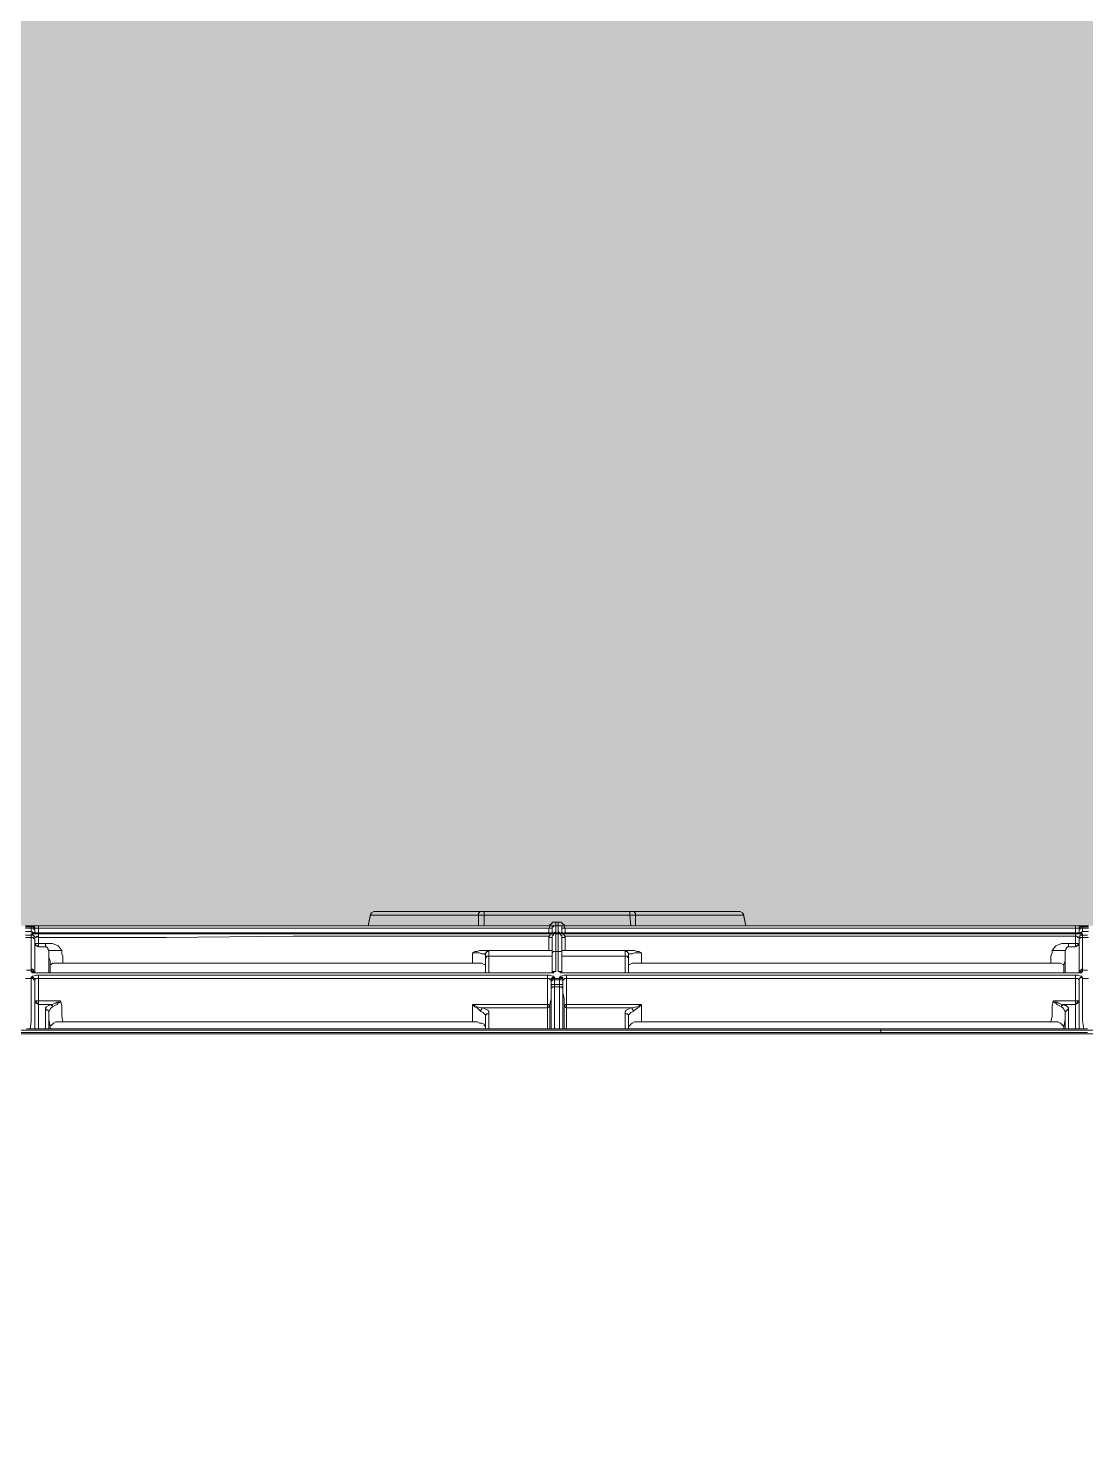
# Model space of a CAD drawing. Header units: millimetres. Extents: x -376000 to 292178, y -193032 to 188048.
# Drawn here: x -162035 to -161876.1, y -158747.8 to -158534.6 of the extents above; entities that cross this region are included whole.
import ezdxf

# ---------------------------------------------------------------- set-up
doc = ezdxf.new("R2010")
doc.units = ezdxf.units.MM
doc.layers.add('02_0.25', color=1, linetype='Continuous', lineweight=25, true_color=0xff0000)
doc.layers.add('04_0.10', color=7, linetype='Continuous', lineweight=9, true_color=0x0099ff)
doc.layers.add('_平面図（新設） (2D)', color=7, linetype='Continuous', lineweight=5)

# ---------------------------------------------------------------- blocks, each defined once
blk = doc.blocks.new('BLOCK_2')
at = {"layer": '04_0.10', "color": 251, "lineweight": 5}
for p, q in [((-76.55, -0.88), (-76.73, -1.06)), ((-76.73, -1.23), (-76.55, -0.88)), ((-76.73, -1.23), (-76.73, -1.06)), ((-76.2, -0.7), (-76.55, -0.88)), ((-76.2, -0.7), (-60.33, -0.7)), ((-60.15, -0.7), (-60.33, -0.7)), ((-60.15, -0.7), (-59.63, -0.7)), ((-59.63, -0.7), (-37.75, -0.7)), ((-37.75, -0.7), (-37.22, -0.7)), ((-37.22, -0.7), (-37.05, -0.7)), ((-37.05, -0.7), (-21.17, -0.7)), ((-21.17, -0.7), (-20.82, -0.88)), ((-20.82, -0.88), (-20.64, -1.23)), ((-20.64, -1.06), (-20.82, -0.88)), ((-20.64, -1.23), (-20.64, -1.06))]:
    blk.add_line(p, q, dxfattribs=at)
at = {"layer": '04_0.10', "color": 251, "lineweight": 5, "flags": 128}
for points in [[(-60.51, -1.23), (-64.56, -1.23), (-68.62, -1.23), (-72.68, -1.23), (-76.73, -1.23)], [(-60.51, -1.23), (-60.51, -1.06), (-60.51, -0.88), (-60.33, -0.88), (-60.33, -0.7)], [(-59.63, -1.23), (-59.98, -1.23), (-60.15, -1.23), (-60.33, -1.23), (-60.51, -1.23)], [(-59.63, -1.23), (-59.63, -1.06), (-59.63, -0.88), (-59.63, -0.7)], [(-55.92, -1.23), (-57.86, -1.23), (-59.63, -1.23)], [(-55.92, -1.23), (-52.21, -1.23), (-48.69, -1.23), (-44.98, -1.23), (-41.46, -1.23)], [(-37.75, -1.23), (-39.51, -1.23), (-41.46, -1.23)], [(-37.75, -1.23), (-37.75, -1.06), (-37.75, -0.88), (-37.75, -0.7)], [(-37.75, -1.23), (-37.4, -1.23), (-37.22, -1.23), (-37.05, -1.23), (-36.87, -1.23)], [(-37.05, -0.7), (-37.05, -0.88), (-36.87, -0.88), (-36.87, -1.06), (-36.87, -1.23)], [(-20.64, -1.23), (-24.7, -1.23), (-28.76, -1.23), (-32.81, -1.23), (-36.87, -1.23)]]:
    blk.add_lwpolyline(points, dxfattribs=at)
at = {"color": 255, "linetype": 'Continuous'}
blk.add_wipeout([(-389.83, -2.8), (387.17, -2.8), (387.17, -285.93), (-389.83, -285.93)], dxfattribs=at).dxf.layer = '02_0.25'
at = {"layer": '04_0.10', "color": 251, "lineweight": 5}
for p, q in [((-77.09, -2.82), (-76.73, -1.06)), ((-76.73, -1.23), (-77.09, -2.82)), ((-60.51, -1.23), (-60.51, -2.82)), ((-59.63, -1.23), (-59.63, -2.82)), ((-37.58, -2.82), (-37.75, -1.23)), ((-36.87, -2.82), (-36.87, -1.23)), ((-20.29, -2.82), (-20.64, -1.06)), ((-20.29, -2.82), (-20.64, -1.23)), ((-127.71, -2.82), (-128.59, -2.82)), ((-127.71, -3), (-128.59, -3)), ((-128.59, -3.18), (-127.71, -3.18)), ((-127.71, -2.82), (-127.71, -3)), ((-127.71, -3), (-127.71, -3.18)), ((-127.71, -3.7), (-127.36, -3.88)), ((-127.18, -3.88), (-127.71, -3.7)), ((-127.71, -3.7), (-127.54, -3.88)), ((-127.54, -4.06), (-127.71, -4.06)), ((-127.71, -4.23), (-127.71, -4.06)), ((-127.54, -4.23), (-127.71, -4.23)), ((-127.54, -3.88), (-127.36, -3.88)), ((-127.54, -4.06), (-127.54, -4.23)), ((-127.36, -3), (-127.36, -2.82)), ((-126.65, -2.82), (-127.36, -2.82)), ((-127.36, -3), (-127.36, -3.18)), ((-127.36, -3.18), (-127.18, -3.18)), ((-127.18, -3.88), (-127.36, -3.88)), ((-127.18, -3.18), (-127.18, -3.35)), ((-127.18, -3.53), (-127.18, -3.35)), ((-127.18, -3.88), (-127.18, -3.53)), ((-77.09, -2.82), (-126.65, -2.82)), ((-76.2, -3.18), (-126.65, -3.18)), ((-126.65, -3.88), (-126.65, -3.18)), ((-60.51, -2.82), (-77.09, -2.82)), ((-49.92, -3.18), (-76.2, -3.18)), ((-60.51, -2.82), (-59.63, -2.82)), ((-49.74, -2.82), (-59.63, -2.82)), ((-49.92, -3.18), (-49.39, -3.18)), ((-49.92, -3.18), (-49.92, -3.88)), ((-49.92, -3.88), (-49.39, -3.88)), ((-49.57, -4.06), (-49.39, -4.06)), ((-49.39, -2.82), (-49.21, -2.82)), ((-49.39, -3.88), (-49.39, -3.18)), ((-49.21, -3.88), (-49.39, -3.88)), ((-49.21, -4.06), (-49.39, -4.06)), ((-49.21, -3.88), (-48.86, -3.7)), ((-48.51, -2.29), (-48.86, -2.29)), ((-48.86, -2.82), (-48.51, -2.82)), ((-48.86, -3.88), (-48.86, -3.7)), ((-48.33, -3.88), (-48.86, -3.88)), ((-48.86, -4.06), (-48.51, -4.06)), ((-48.16, -3.88), (-48.51, -3.7)), ((-48.33, -3.88), (-48.51, -3.7)), ((-48.33, -3.88), (-48.16, -3.88)), ((-48.16, -3.88), (-47.98, -3.88)), ((-48.16, -4.06), (-47.98, -4.06)), ((-47.45, -3.18), (-47.98, -3.18)), ((-47.98, -3.18), (-47.98, -3.88)), ((-47.45, -3.88), (-47.98, -3.88)), ((-47.81, -4.06), (-47.98, -4.06)), ((-37.58, -2.82), (-47.63, -2.82)), ((-47.45, -3.18), (-28.93, -3.18)), ((-47.45, -3.88), (-47.45, -3.18)), ((-37.58, -2.82), (-36.87, -2.82)), ((-20.29, -2.82), (-36.87, -2.82)), ((-28.93, -3.18), (-27.17, -3.18)), ((-21.17, -3.18), (-27.17, -3.18)), ((29.28, -3.18), (-21.17, -3.18)), ((-20.29, -2.82), (29.28, -2.82)), ((29.28, -2.82), (29.98, -2.82)), ((29.81, -3.18), (29.28, -3.18)), ((29.28, -3.18), (29.28, -3.88)), ((29.81, -3.18), (29.98, -3.18)), ((29.81, -3.18), (29.81, -3.35)), ((29.81, -3.35), (29.81, -3.53)), ((29.81, -3.53), (29.81, -3.88)), ((30.33, -3.7), (29.81, -3.88)), ((29.98, -3.88), (29.81, -3.88)), ((29.98, -3), (29.98, -2.82)), ((29.98, -3.18), (29.98, -3)), ((30.33, -3.7), (29.98, -3.88)), ((29.98, -3.88), (30.16, -3.88)), ((30.33, -3.7), (30.16, -3.88)), ((30.16, -4.06), (30.16, -4.23)), ((30.16, -4.06), (30.33, -4.06)), ((30.33, -4.23), (30.16, -4.23)), ((30.33, -2.82), (30.33, -3)), ((30.33, -2.82), (31.22, -2.82)), ((30.33, -3), (30.33, -3.18)), ((31.22, -3), (30.33, -3)), ((31.22, -3.18), (30.33, -3.18)), ((30.33, -4.23), (30.33, -4.06)), ((-128.59, -4.59), (-127.71, -4.59)), ((-127.71, -4.59), (-127.71, -4.76)), ((-127.18, -5.11), (-127.18, -5.29)), ((-127.18, -5.29), (-127.18, -5.47)), ((-127.18, -5.47), (-127.01, -5.82)), ((-127.01, -5.47), (-127.18, -5.47)), ((-127.18, -5.64), (-127.18, -5.47)), ((-127.18, -6.53), (-127.18, -6.35)), ((-127.01, -5.47), (-127.01, -5.82)), ((-126.65, -5.99), (-127.01, -5.82)), ((-126.65, -5.82), (-127.01, -5.82)), ((-126.65, -5.47), (-125.59, -5.47)), ((-126.65, -5.82), (-126.65, -5.99)), ((-125.94, -5.99), (-126.65, -5.99)), ((-125.59, -5.99), (-125.94, -5.99)), ((-49.92, -4.41), (-49.92, -6.53)), ((-49.39, -4.59), (-49.39, -6.53)), ((-47.98, -4.59), (-47.98, -6.53)), ((-47.45, -4.41), (-47.45, -6.53)), ((29.28, -5.47), (28.22, -5.47)), ((28.22, -5.99), (29.28, -5.99)), ((29.63, -5.82), (29.28, -5.99)), ((29.28, -5.99), (29.28, -5.82)), ((29.63, -5.82), (29.28, -5.82)), ((29.63, -5.82), (29.81, -5.47)), ((29.81, -5.47), (29.63, -5.47)), ((29.63, -5.82), (29.63, -5.47)), ((29.81, -5.29), (29.81, -5.11)), ((29.81, -5.47), (29.81, -5.29)), ((29.81, -5.64), (29.81, -5.47)), ((29.81, -6.53), (29.81, -6.35)), ((30.33, -4.59), (30.33, -4.76)), ((31.22, -4.59), (30.33, -4.59)), ((-125.06, -7.41), (-125.06, -7.59)), ((-61.39, -8.47), (-122.95, -8.47)), ((-61.39, -6.88), (-61.39, -8.47)), ((-59.45, -7.23), (-59.45, -7.59)), ((-59.45, -8.64), (-59.45, -7.94)), ((-58.92, -6.7), (-59.09, -6.53)), ((-59.09, -6.53), (-49.92, -6.53)), ((-58.92, -7.41), (-49.39, -7.41)), ((-49.39, -6.88), (-49.39, -6.53)), ((-49.39, -6.88), (-49.39, -7.06)), ((-49.39, -7.41), (-49.39, -7.06)), ((-49.39, -9.88), (-49.39, -7.41)), ((-47.98, -6.7), (-47.98, -6.53)), ((-47.98, -7.41), (-47.98, -7.06)), ((-38.46, -7.41), (-47.98, -7.41)), ((-47.98, -7.41), (-47.98, -9.7)), ((-47.45, -6.53), (-38.28, -6.53)), ((-38.28, -6.53), (-38.46, -6.7)), ((-37.93, -7.06), (-37.93, -7.23)), ((-37.93, -7.59), (-37.93, -7.23)), ((-37.93, -8.64), (-37.93, -7.94)), ((-35.98, -8.47), (-35.98, -6.88)), ((25.57, -8.47), (-35.98, -8.47)), ((27.69, -8.11), (27.52, -8.64)), ((-127.71, -9), (-127.71, -8.82)), ((-127.71, -9.52), (-127.71, -9.35)), ((-127.71, -9.52), (-127.71, -9.7)), ((-127.36, -9.7), (-127.71, -9.7)), ((-127.71, -10.58), (-127.71, -10.76)), ((-127.36, -9.7), (-127.36, -9.52)), ((-127.36, -9.7), (-127.18, -9.7)), ((-127.36, -9.7), (-127.36, -9.88)), ((-127.18, -9.88), (-127.36, -9.7)), ((-127.18, -9.88), (-127.36, -9.88)), ((-127.18, -9.7), (-127.18, -9.52)), ((-127.18, -9.88), (-127.18, -9.7)), ((-125.06, -9.88), (-126.83, -9.88)), ((-124.89, -9.88), (-125.06, -9.88)), ((-59.45, -8.64), (-59.45, -9.88)), ((-58.92, -9.88), (-59.45, -9.88)), ((-58.92, -9.88), (-49.92, -9.88)), ((-49.39, -9.88), (-49.21, -9.7)), ((-49.04, -9.7), (-49.21, -9.7)), ((-49.04, -9.7), (-48.86, -9.7)), ((-49.04, -10.76), (-49.04, -10.58)), ((-48.33, -9.7), (-48.51, -9.7)), ((-48.16, -9.7), (-48.33, -9.7)), ((-48.33, -10.58), (-48.33, -10.76)), ((-48.16, -9.7), (-47.98, -9.7)), ((-47.98, -9.88), (-47.98, -9.7)), ((-47.45, -9.88), (-38.46, -9.88)), ((-38.46, -9.88), (-37.93, -9.88)), ((-37.93, -9.88), (-37.93, -8.64)), ((27.69, -9.88), (27.52, -9.88)), ((27.69, -9.88), (29.45, -9.88)), ((29.81, -9.7), (29.81, -9.52)), ((29.81, -9.7), (29.81, -9.88)), ((29.98, -9.7), (29.81, -9.7)), ((29.81, -9.88), (29.98, -9.79)), ((29.98, -9.88), (29.81, -9.88)), ((29.98, -9.7), (29.98, -9.79)), ((29.98, -9.79), (30.16, -9.7)), ((29.98, -9.88), (29.98, -9.79)), ((30.16, -9.52), (30.33, -9.52)), ((30.16, -9.7), (30.33, -9.7)), ((30.33, -9.52), (30.33, -9.35)), ((30.33, -9.52), (30.33, -9.7)), ((30.33, -10.76), (30.33, -10.58)), ((-127.71, -10.76), (-127.71, -10.93)), ((-127.18, -10.93), (-127.18, -11.11)), ((-127.18, -11.11), (-127.18, -11.29)), ((-127.18, -11.82), (-127.18, -12)), ((-119.6, -10.76), (-118.89, -10.76)), ((-54.15, -10.76), (-54.68, -10.76)), ((-49.39, -10.93), (-49.57, -10.93)), ((-49.57, -11.11), (-49.57, -10.93)), ((-49.57, -11.11), (-49.57, -11.29)), ((-49.57, -11.82), (-49.57, -12)), ((-49.57, -12.17), (-49.57, -12)), ((-49.39, -10.93), (-49.39, -10.76)), ((-49.04, -10.93), (-49.04, -10.76)), ((-49.04, -11.64), (-48.33, -11.64)), ((-49.04, -12), (-48.33, -12)), ((-48.33, -10.76), (-48.33, -10.93)), ((-47.81, -10.76), (-47.81, -10.93)), ((-47.81, -10.93), (-47.81, -11.11)), ((-47.81, -11.29), (-47.81, -11.11)), ((-47.81, -11.64), (-47.81, -11.29)), ((-47.81, -11.64), (-47.81, -11.82)), ((-47.81, -12), (-47.81, -11.82)), ((-47.81, -12.17), (-47.81, -12)), ((-47.81, -12.88), (-47.81, -12.52)), ((-43.22, -10.76), (-42.69, -10.76)), ((29.81, -10.93), (29.81, -11.11)), ((29.81, -11.11), (29.81, -11.29)), ((29.81, -11.82), (29.81, -12)), ((30.33, -10.76), (30.33, -10.93)), ((-127.18, -14.11), (-127.01, -14.46)), ((-127.01, -14.11), (-127.18, -14.11)), ((-127.01, -14.11), (-126.83, -14.46)), ((-127.01, -14.46), (-126.65, -14.64)), ((-126.83, -14.46), (-127.01, -14.46)), ((-126.83, -14.46), (-126.65, -14.46)), ((-123.3, -14.11), (-126.65, -14.11)), ((-126.65, -14.46), (-126.65, -14.64)), ((-124.89, -14.64), (-126.65, -14.64)), ((-124.89, -14.64), (-124.71, -14.64)), ((-123.3, -14.11), (-123.3, -14.29)), ((-61.39, -17.29), (-61.39, -14.64)), ((-50.1, -14.64), (-61.39, -14.64)), ((-50.1, -14.64), (-50.1, -14.99)), ((-49.74, -14.81), (-49.92, -14.99)), ((-49.74, -14.64), (-49.57, -13.76)), ((-49.74, -14.64), (-49.74, -14.81)), ((-49.74, -14.99), (-49.74, -14.81)), ((-47.54, -14.81), (-47.63, -14.64)), ((-47.63, -14.64), (-47.63, -14.81)), ((-47.54, -14.81), (-47.63, -14.81)), ((-47.45, -14.99), (-47.63, -14.81)), ((-47.45, -14.99), (-47.54, -14.81)), ((-35.98, -14.64), (-47.28, -14.64)), ((-47.28, -14.99), (-47.28, -14.64)), ((-35.98, -17.29), (-35.98, -14.64)), ((25.92, -14.11), (25.92, -14.29)), ((25.92, -14.11), (29.28, -14.11)), ((27.34, -14.64), (27.52, -14.64)), ((27.52, -14.64), (29.28, -14.64)), ((29.63, -14.46), (29.28, -14.64)), ((29.28, -14.64), (29.28, -14.46)), ((29.45, -14.46), (29.28, -14.46)), ((29.63, -14.11), (29.45, -14.46)), ((29.63, -14.46), (29.45, -14.46)), ((29.63, -14.46), (29.81, -14.11)), ((29.81, -14.11), (29.63, -14.11)), ((-125.06, -15.7), (-125.06, -15.88)), ((-125.06, -15.88), (-125.06, -16.93)), ((-124.89, -17.99), (-125.06, -16.93)), ((-125.06, -16.93), (-125.06, -18.34)), ((-59.98, -15.17), (-59.8, -15.17)), ((-59.8, -15.17), (-50.1, -15.17)), ((-59.45, -16.23), (-59.45, -16.41)), ((-59.45, -17.99), (-59.45, -16.41)), ((-58.92, -18.34), (-58.92, -16.05)), ((-50.1, -15.17), (-49.74, -14.99)), ((-49.92, -14.99), (-50.1, -14.99)), ((-50.1, -15.17), (-50.1, -14.99)), ((-50.1, -15.17), (-50.1, -18.34)), ((-49.74, -14.99), (-49.92, -14.99)), ((-47.45, -14.99), (-47.28, -15.17)), ((-47.45, -14.99), (-47.28, -14.99)), ((-47.28, -15.17), (-47.28, -14.99)), ((-47.28, -15.17), (-37.58, -15.17)), ((-37.93, -16.23), (-37.93, -16.41)), ((-37.93, -16.41), (-37.93, -17.99)), ((-37.4, -15.17), (-37.58, -15.17)), ((27.52, -17.99), (27.69, -16.93)), ((27.69, -15.7), (27.69, -15.88)), ((27.69, -16.93), (27.69, -15.88)), ((27.69, -18.34), (27.69, -16.93)), ((-354.9, -19.05), (357.37, -19.05)), ((-127.89, -18.34), (-128.42, -18.34)), ((-127.18, -18.34), (-127.89, -18.34)), ((-127.18, -18.34), (-126.65, -18.34)), ((-125.59, -18.34), (-126.65, -18.34)), ((-125.06, -18.34), (-125.59, -18.34)), ((-125.06, -18.34), (-124.89, -18.34)), ((-61.39, -17.29), (-122.95, -17.29)), ((-119.07, -18.87), (-119.42, -18.87)), ((-59.45, -17.99), (-59.45, -18.17)), ((-59.45, -18.34), (-59.45, -18.17)), ((-58.92, -18.34), (-59.45, -18.34)), ((-58.92, -18.34), (-50.1, -18.34)), ((-54.15, -18.87), (-54.68, -18.87)), ((-49.74, -18.34), (-50.1, -18.34)), ((-49.57, -18.34), (-49.74, -18.34)), ((-49.04, -18.34), (-49.57, -18.34)), ((-48.33, -18.34), (-49.04, -18.34)), ((-47.81, -18.34), (-48.33, -18.34)), ((-47.63, -18.34), (-47.81, -18.34)), ((-47.28, -18.34), (-47.63, -18.34)), ((-38.46, -18.34), (-47.28, -18.34)), ((-42.69, -18.87), (-43.22, -18.87)), ((-38.46, -18.34), (-37.93, -18.34)), ((-37.93, -17.99), (-37.93, -18.17)), ((-37.93, -18.34), (-37.93, -18.17)), ((-37.93, -18.34), (0, -18.34)), ((-35.98, -17.29), (25.57, -17.29)), ((0, -18.52), (0, -18.34)), ((0, -18.34), (27.52, -18.34)), ((27.69, -18.34), (27.52, -18.34)), ((28.22, -18.34), (27.69, -18.34)), ((29.28, -18.34), (28.22, -18.34)), ((29.81, -18.34), (29.28, -18.34)), ((30.51, -18.34), (29.81, -18.34)), ((31.04, -18.34), (30.51, -18.34))]:
    blk.add_line(p, q, dxfattribs=at)
at = {"layer": '04_0.10', "color": 251, "lineweight": 5, "flags": 128}
for points in [[(-128.59, -3.7), (-128.42, -3.7), (-128.06, -3.7), (-127.89, -3.7), (-127.71, -3.7)], [(-128.59, -4.23), (-128.24, -4.23), (-128.06, -4.23), (-127.89, -4.23), (-127.71, -4.23)], [(-127.71, -2.82), (-127.54, -2.82), (-127.36, -2.82)], [(-127.36, -3), (-127.54, -3), (-127.71, -3)], [(-127.36, -3.18), (-127.54, -3.18), (-127.71, -3.18)], [(-127.71, -3.7), (-127.71, -3.35), (-127.71, -3.18)], [(-127.71, -4.59), (-127.71, -4.41), (-127.71, -4.23)], [(-127.54, -4.06), (-127.36, -4.06), (-127.18, -4.06), (-127.01, -4.06), (-126.65, -4.06)], [(-127.18, -4.59), (-127.18, -4.41), (-127.36, -4.41), (-127.36, -4.23), (-127.54, -4.23)], [(-127.18, -3.18), (-127.18, -3), (-127.36, -3)], [(-127.36, -3.18), (-127.36, -3.35), (-127.18, -3.35)], [(-127.18, -3.18), (-127.01, -3.18), (-126.65, -3.18)], [(-127.18, -3.88), (-127.01, -3.88), (-126.65, -3.88)], [(-126.65, -2.82), (-126.65, -3), (-126.65, -3.18)], [(-49.92, -3.88), (-68.8, -3.88), (-88.02, -3.88), (-107.25, -3.88), (-126.65, -3.88)], [(-126.65, -4.59), (-126.65, -4.41), (-126.65, -4.23), (-126.65, -4.06)], [(-126.65, -4.06), (-107.42, -4.06), (-88.02, -4.06), (-68.8, -4.06), (-49.57, -4.06)], [(-49.74, -2.82), (-49.74, -3), (-49.92, -3.18)], [(-49.92, -4.41), (-49.74, -4.23), (-49.57, -4.06)], [(-49.74, -2.82), (-49.74, -2.65), (-49.57, -2.65), (-49.57, -2.47), (-49.39, -2.47), (-49.39, -2.29), (-49.21, -2.29), (-49.04, -2.29), (-48.86, -2.29)], [(-49.74, -2.82), (-49.57, -2.82), (-49.39, -2.82)], [(-49.21, -2.82), (-49.21, -3), (-49.39, -3), (-49.39, -3.18)], [(-49.39, -4.59), (-49.39, -4.41), (-49.39, -4.23), (-49.21, -4.23), (-49.21, -4.06)], [(-48.86, -2.82), (-49.04, -2.82), (-49.21, -2.82)], [(-49.21, -3.88), (-49.04, -3.88), (-48.86, -3.88)], [(-48.86, -4.06), (-49.04, -4.06), (-49.21, -4.06)], [(-48.86, -2.82), (-48.86, -2.65), (-48.86, -2.47), (-48.86, -2.29)], [(-48.86, -2.82), (-48.86, -3.18), (-48.86, -3.35), (-48.86, -3.53), (-48.86, -3.7)], [(-48.86, -6.7), (-48.86, -5.82), (-48.86, -5.11), (-48.86, -4.59), (-48.86, -4.06)], [(-48.51, -2.29), (-48.33, -2.29), (-48.16, -2.29), (-47.98, -2.29), (-47.98, -2.47), (-47.81, -2.47), (-47.81, -2.65), (-47.63, -2.65), (-47.63, -2.82)], [(-48.51, -2.29), (-48.51, -2.47), (-48.51, -2.65), (-48.51, -2.82)], [(-48.51, -2.82), (-48.51, -3), (-48.51, -3.35), (-48.51, -3.7)], [(-48.51, -2.82), (-48.33, -2.82), (-48.16, -2.82), (-47.98, -2.82)], [(-48.51, -6.7), (-48.51, -5.82), (-48.51, -5.11), (-48.51, -4.59), (-48.51, -4.06)], [(-48.16, -4.06), (-48.33, -4.06), (-48.51, -4.06)], [(-48.16, -4.06), (-48.16, -4.23), (-47.98, -4.23), (-47.98, -4.41), (-47.98, -4.59)], [(-47.98, -2.82), (-47.98, -3), (-47.98, -3.18)], [(-47.98, -2.82), (-47.81, -2.82), (-47.63, -2.82)], [(-47.81, -4.06), (-28.58, -4.06), (-9.35, -4.06), (10.05, -4.06), (29.28, -4.06)], [(-47.45, -4.41), (-47.63, -4.23), (-47.81, -4.06)], [(-47.45, -3.18), (-47.63, -3), (-47.63, -2.82)], [(29.28, -3.88), (10.05, -3.88), (-9.35, -3.88), (-28.58, -3.88), (-47.45, -3.88)], [(29.28, -3.18), (29.28, -3), (29.28, -2.82)], [(29.28, -3.88), (29.63, -3.88), (29.81, -3.88)], [(29.28, -4.41), (29.28, -4.23), (29.28, -4.06)], [(30.16, -4.06), (29.98, -4.06), (29.63, -4.06), (29.28, -4.06)], [(29.81, -3.18), (29.81, -3), (29.98, -3)], [(29.98, -3.18), (29.98, -3.35), (29.81, -3.35)], [(29.81, -4.59), (29.81, -4.41), (29.98, -4.41), (29.98, -4.23), (30.16, -4.23)], [(29.98, -2.82), (30.16, -2.82), (30.33, -2.82)], [(29.98, -3), (30.16, -3), (30.33, -3)], [(29.98, -3.18), (30.16, -3.18), (30.33, -3.18)], [(30.33, -3.7), (30.33, -3.35), (30.33, -3.18)], [(31.22, -3.7), (31.04, -3.7), (30.69, -3.7), (30.51, -3.7), (30.33, -3.7)], [(30.33, -4.23), (30.33, -4.41), (30.33, -4.59)], [(30.33, -4.23), (30.51, -4.23), (30.69, -4.23), (31.04, -4.23)], [(-127.18, -4.76), (-127.36, -4.76), (-127.36, -4.59), (-127.54, -4.59), (-127.71, -4.59)], [(-127.71, -5.11), (-127.71, -4.94), (-127.71, -4.76)], [(-127.71, -5.99), (-127.71, -5.82), (-127.71, -5.64), (-127.71, -5.29), (-127.71, -5.11)], [(-127.71, -8.82), (-127.71, -8.11), (-127.71, -7.23), (-127.71, -6.53), (-127.71, -5.99)], [(-127.18, -4.59), (-127.01, -4.59), (-126.83, -4.41), (-126.65, -4.59)], [(-127.18, -4.76), (-127.18, -4.94), (-127.18, -5.11)], [(-127.18, -6.35), (-127.18, -6.17), (-127.18, -5.99), (-127.18, -5.82), (-127.18, -5.64)], [(-126.65, -5.47), (-126.83, -5.47), (-127.01, -5.47)], [(-49.92, -4.41), (-69.15, -4.41), (-88.37, -4.41), (-107.42, -4.59), (-126.65, -4.59)], [(-126.65, -5.47), (-126.65, -5.29), (-126.65, -5.11), (-126.65, -4.76), (-126.65, -4.59)], [(-126.65, -5.47), (-126.65, -5.64), (-126.65, -5.82)], [(-125.59, -5.99), (-125.59, -5.82), (-125.59, -5.64), (-125.59, -5.47)], [(-125.59, -5.47), (-124.53, -5.47), (-123.65, -5.82), (-123.13, -6.53)], [(-125.06, -6.53), (-125.24, -6.35), (-125.24, -6.17), (-125.42, -5.99), (-125.59, -5.99)], [(-49.39, -4.59), (-49.57, -4.59), (-49.74, -4.59), (-49.92, -4.41)], [(-47.45, -4.41), (-47.63, -4.59), (-47.81, -4.59), (-47.98, -4.59)], [(-47.45, -4.41), (-28.23, -4.41), (-9, -4.41), (10.23, -4.41), (29.28, -4.41)], [(25.75, -6.53), (26.28, -5.82), (27.16, -5.47), (28.22, -5.47)], [(28.22, -5.99), (28.04, -5.99), (27.87, -6.17), (27.87, -6.35), (27.69, -6.53)], [(28.22, -5.99), (28.22, -5.82), (28.22, -5.64), (28.22, -5.47)], [(29.81, -4.59), (29.63, -4.59), (29.45, -4.41), (29.28, -4.41)], [(29.28, -5.47), (29.28, -5.29), (29.28, -4.94), (29.28, -4.76), (29.28, -4.41)], [(29.28, -5.47), (29.28, -5.64), (29.28, -5.82)], [(29.28, -5.47), (29.45, -5.47), (29.63, -5.47)], [(29.81, -4.76), (29.98, -4.76), (29.98, -4.59), (30.16, -4.59), (30.33, -4.59)], [(29.81, -5.11), (29.81, -4.94), (29.81, -4.76)], [(29.81, -6.35), (29.81, -6.17), (29.81, -5.99), (29.81, -5.82), (29.81, -5.64)], [(30.33, -5.11), (30.33, -4.94), (30.33, -4.76)], [(30.33, -5.99), (30.33, -5.82), (30.33, -5.64), (30.33, -5.29), (30.33, -5.11)], [(30.33, -8.64), (30.33, -8.11), (30.33, -7.23), (30.33, -6.7), (30.33, -5.99)], [(-127.18, -9.17), (-127.18, -8.82), (-127.18, -8.64), (-127.18, -8.29), (-127.18, -7.94), (-127.18, -7.76), (-127.18, -7.59), (-127.18, -7.41), (-127.18, -7.06), (-127.18, -6.53)], [(-125.06, -6.53), (-124.71, -6.53), (-124.01, -6.53), (-123.13, -6.53)], [(-125.06, -6.53), (-125.06, -6.7), (-125.06, -7.06)], [(-125.06, -7.06), (-125.06, -7.23), (-125.06, -7.41)], [(-125.06, -7.59), (-125.06, -8.29), (-125.06, -9.52), (-125.06, -9.7), (-125.06, -9.88)], [(-124.89, -8.64), (-124.89, -8.11), (-125.06, -7.59)], [(-124.89, -8.64), (-124.71, -8.64), (-124.53, -8.47), (-124.36, -8.47), (-124.18, -8.47), (-123.65, -8.47), (-123.3, -8.47), (-122.95, -8.47)], [(-122.95, -8.47), (-122.95, -7.94), (-122.95, -7.41), (-123.13, -7.06), (-123.13, -6.53)], [(-61.39, -6.88), (-61.03, -6.7), (-60.68, -6.7), (-60.33, -6.53), (-59.98, -6.53)], [(-59.45, -7.23), (-59.63, -7.06), (-59.8, -7.06), (-59.98, -7.06), (-60.33, -6.88), (-60.68, -6.88), (-61.03, -6.88), (-61.39, -6.88)], [(-59.45, -8.64), (-59.63, -8.64), (-59.98, -8.47), (-60.33, -8.47), (-60.68, -8.47), (-60.86, -8.47), (-61.03, -8.47), (-61.39, -8.47)], [(-59.98, -6.53), (-59.8, -6.53), (-59.45, -6.53), (-59.27, -6.53), (-59.09, -6.53)], [(-59.45, -7.23), (-59.45, -7.06), (-59.45, -6.88), (-59.27, -6.88), (-59.27, -6.7), (-59.09, -6.7), (-58.92, -6.7)], [(-59.45, -7.59), (-59.27, -7.59), (-59.27, -7.41), (-59.09, -7.41), (-58.92, -7.41)], [(-59.45, -7.94), (-59.45, -7.76), (-59.45, -7.59)], [(-58.92, -7.41), (-58.92, -7.23), (-58.92, -7.06), (-58.92, -6.88), (-58.92, -6.7)], [(-58.92, -9.88), (-58.92, -9.7), (-58.92, -9.52), (-58.92, -8.64), (-58.92, -7.94), (-58.92, -7.41)], [(-49.92, -6.53), (-49.74, -6.53), (-49.57, -6.53), (-49.39, -6.53)], [(-48.86, -6.7), (-49.04, -6.7), (-49.21, -6.7), (-49.39, -6.88)], [(-48.86, -6.7), (-48.69, -6.7), (-48.51, -6.7)], [(-48.86, -9.7), (-48.86, -8.82), (-48.86, -8.11), (-48.86, -7.41), (-48.86, -6.7)], [(-47.98, -6.7), (-48.16, -6.7), (-48.33, -6.7), (-48.51, -6.7)], [(-48.51, -6.7), (-48.51, -7.41), (-48.51, -8.11), (-48.51, -8.82), (-48.51, -9.7)], [(-47.98, -6.53), (-47.81, -6.53), (-47.63, -6.53), (-47.45, -6.53)], [(-47.98, -7.06), (-47.98, -6.88), (-47.98, -6.7)], [(-37.93, -7.06), (-37.93, -6.88), (-38.1, -6.88), (-38.1, -6.7), (-38.28, -6.7), (-38.46, -6.7)], [(-38.46, -7.41), (-38.46, -7.23), (-38.46, -7.06), (-38.46, -6.88), (-38.46, -6.7)], [(-37.93, -7.59), (-38.1, -7.59), (-38.1, -7.41), (-38.28, -7.41), (-38.46, -7.41)], [(-38.46, -9.88), (-38.46, -9.7), (-38.46, -9.52), (-38.46, -8.64), (-38.46, -7.94), (-38.46, -7.41)], [(-37.4, -6.53), (-37.75, -6.53), (-38.1, -6.53), (-38.28, -6.53)], [(-37.93, -7.06), (-37.75, -7.06), (-37.4, -7.06), (-37.05, -6.88), (-36.69, -6.88), (-36.34, -6.88), (-35.98, -6.88)], [(-37.93, -7.94), (-37.93, -7.76), (-37.93, -7.59)], [(-37.93, -8.64), (-37.75, -8.64), (-37.4, -8.47), (-37.05, -8.47), (-36.69, -8.47), (-36.34, -8.47), (-35.98, -8.47)], [(-37.4, -6.53), (-37.05, -6.53), (-36.69, -6.7), (-36.34, -6.7), (-35.98, -6.88)], [(25.57, -8.47), (25.57, -7.94), (25.57, -7.41), (25.75, -6.88), (25.75, -6.53)], [(27.52, -8.64), (27.34, -8.64), (26.99, -8.47), (26.81, -8.47), (26.28, -8.47), (25.92, -8.47), (25.57, -8.47)], [(27.69, -6.53), (27.34, -6.53), (26.63, -6.53), (25.75, -6.53)], [(27.69, -6.53), (27.69, -6.7), (27.69, -6.88)], [(27.69, -6.88), (27.69, -7.06), (27.69, -7.23), (27.69, -7.41)], [(27.69, -7.41), (27.69, -7.59), (27.69, -7.76), (27.69, -8.11)], [(27.69, -8.11), (27.69, -8.29), (27.69, -8.82), (27.69, -9.52), (27.69, -9.7), (27.69, -9.88)], [(29.81, -9.17), (29.81, -8.82), (29.81, -8.29), (29.81, -8.11), (29.81, -7.94), (29.81, -7.76), (29.81, -7.41), (29.81, -7.23), (29.81, -6.88), (29.81, -6.53)], [(-127.71, -9.52), (-127.89, -9.52), (-128.06, -9.52), (-128.24, -9.52), (-128.42, -9.52)], [(-127.71, -9.35), (-127.71, -9.17), (-127.71, -9)], [(-127.71, -9.35), (-127.54, -9.35), (-127.36, -9.52)], [(-127.71, -9.52), (-127.54, -9.52), (-127.36, -9.52)], [(-127.36, -9.88), (-127.54, -9.88), (-127.71, -9.7)], [(-126.65, -10.23), (-127.01, -10.23), (-127.36, -10.4), (-127.54, -10.4), (-127.71, -10.58)], [(-127.36, -10.76), (-127.36, -10.58), (-127.54, -10.58), (-127.71, -10.58)], [(-127.18, -9.52), (-127.18, -9.35), (-127.18, -9.17)], [(-127.18, -9.88), (-127.01, -9.88), (-126.83, -9.88)], [(-50.1, -10.23), (-69.33, -10.23), (-88.37, -10.23), (-107.6, -10.23), (-126.65, -10.23)], [(-126.65, -10.76), (-126.65, -10.58), (-126.65, -10.4), (-126.65, -10.23)], [(-124.89, -8.64), (-124.89, -8.82), (-124.89, -9), (-124.89, -9.17), (-124.89, -9.35)], [(-124.89, -9.35), (-124.89, -9.7), (-124.89, -9.88)], [(-59.45, -9.88), (-69.15, -9.88), (-88.37, -9.88), (-107.6, -9.88), (-124.89, -9.88)], [(-50.1, -10.76), (-50.1, -10.58), (-50.1, -10.4), (-50.1, -10.23)], [(-50.1, -10.23), (-49.74, -10.23), (-49.39, -10.4), (-49.21, -10.4), (-49.04, -10.58)], [(-49.92, -9.88), (-49.74, -9.88), (-49.57, -9.88), (-49.39, -9.88)], [(-49.39, -9.88), (-49.21, -9.88), (-49.04, -9.7)], [(-49.39, -10.76), (-49.39, -10.58), (-49.21, -10.58), (-49.04, -10.58)], [(-47.98, -9.88), (-48.16, -9.88), (-48.33, -9.7)], [(-47.28, -10.23), (-47.63, -10.23), (-47.98, -10.4), (-48.16, -10.4), (-48.33, -10.58)], [(-47.81, -10.76), (-47.81, -10.58), (-47.98, -10.58), (-48.16, -10.58), (-48.33, -10.58)], [(-47.45, -9.88), (-47.63, -9.88), (-47.81, -9.88), (-47.98, -9.88)], [(-47.28, -10.23), (-28.05, -10.23), (-9, -10.23), (10.23, -10.23), (29.28, -10.23)], [(-47.28, -10.76), (-47.28, -10.58), (-47.28, -10.4), (-47.28, -10.23)], [(27.52, -9.88), (10.23, -9.88), (-9, -9.88), (-28.23, -9.88), (-37.93, -9.88)], [(27.52, -8.64), (27.52, -8.82), (27.52, -9), (27.52, -9.17), (27.52, -9.35)], [(27.52, -9.35), (27.52, -9.7), (27.52, -9.88)], [(29.28, -10.76), (29.28, -10.58), (29.28, -10.4), (29.28, -10.23)], [(29.28, -10.23), (29.63, -10.23), (29.98, -10.4), (30.16, -10.4), (30.33, -10.58)], [(29.45, -9.88), (29.63, -9.88), (29.81, -9.88)], [(29.81, -9.52), (29.81, -9.35), (29.81, -9.17)], [(29.81, -10.93), (29.81, -10.76), (29.98, -10.76), (29.98, -10.58), (30.16, -10.58), (30.33, -10.58)], [(29.98, -9.7), (29.98, -9.52), (30.16, -9.52)], [(29.98, -9.88), (30.16, -9.88), (30.33, -9.7)], [(30.16, -9.52), (30.16, -9.35), (30.33, -9.35)], [(30.33, -9), (30.33, -8.82), (30.33, -8.64)], [(30.33, -9.35), (30.33, -9.17), (30.33, -9)], [(30.33, -9.52), (30.51, -9.52), (30.69, -9.52), (30.86, -9.52), (31.04, -9.52)], [(-128.59, -10.76), (-128.24, -10.76), (-128.06, -10.76), (-127.89, -10.76), (-127.71, -10.76)], [(-127.89, -18.34), (-127.71, -17.29), (-127.71, -16.05), (-127.71, -13.76), (-127.71, -12)], [(-127.36, -10.76), (-127.54, -10.76), (-127.71, -10.76)], [(-127.71, -11.64), (-127.71, -11.47), (-127.71, -11.29), (-127.71, -11.11), (-127.71, -10.93)], [(-127.71, -12), (-127.71, -11.82), (-127.71, -11.64)], [(-127.36, -10.76), (-127.36, -10.93), (-127.18, -10.93)], [(-127.18, -10.93), (-127.18, -10.76), (-127.36, -10.76)], [(-127.18, -10.93), (-127.01, -10.76), (-126.83, -10.76), (-126.65, -10.76)], [(-127.18, -11.29), (-127.18, -11.64), (-127.18, -11.82)], [(-127.18, -12), (-127.18, -12.17), (-127.18, -12.35), (-127.18, -12.52)], [(-127.18, -12.52), (-127.18, -13.4), (-127.18, -14.11)], [(-126.65, -12), (-126.65, -11.29), (-126.65, -10.76)], [(-119.6, -10.76), (-123.13, -10.76), (-126.65, -10.76)], [(-126.65, -13.05), (-126.65, -12.52), (-126.65, -12)], [(-118.89, -10.76), (-118.72, -10.76), (-118.54, -10.76)], [(-118.54, -10.76), (-103.54, -10.76), (-88.37, -10.76), (-71.79, -10.76), (-55.04, -10.76)], [(-55.04, -10.76), (-54.86, -10.76), (-54.68, -10.76)], [(-54.15, -10.76), (-52.04, -10.76), (-50.1, -10.76)], [(-50.1, -10.76), (-49.92, -10.76), (-49.74, -10.76), (-49.74, -10.93), (-49.57, -10.93)], [(-50.1, -14.64), (-50.1, -13.76), (-50.1, -12.88), (-50.1, -11.82), (-50.1, -10.76)], [(-49.39, -10.76), (-49.57, -10.76), (-49.57, -10.93)], [(-49.57, -11.11), (-49.39, -11.11), (-49.39, -10.93)], [(-49.57, -11.29), (-49.57, -11.64), (-49.57, -11.82)], [(-49.57, -11.82), (-49.39, -11.64), (-49.21, -11.64), (-49.04, -11.64)], [(-49.57, -12.17), (-49.39, -12.17), (-49.39, -12), (-49.21, -12), (-49.04, -12)], [(-49.57, -12.17), (-49.57, -12.35), (-49.57, -12.52)], [(-49.57, -12.52), (-49.57, -12.88), (-49.57, -13.76)], [(-49.39, -10.76), (-49.21, -10.76), (-49.04, -10.76)], [(-49.39, -10.93), (-49.21, -10.93), (-49.04, -10.93)], [(-49.04, -10.76), (-48.86, -10.76), (-48.69, -10.76), (-48.51, -10.76), (-48.33, -10.76)], [(-49.04, -11.64), (-49.04, -11.47), (-49.04, -11.29), (-49.04, -11.11), (-49.04, -10.93)], [(-49.04, -10.93), (-48.86, -10.93), (-48.69, -10.93), (-48.51, -10.93), (-48.33, -10.93)], [(-49.04, -12), (-49.04, -11.82), (-49.04, -11.64)], [(-49.04, -12), (-49.04, -13.76), (-49.04, -16.05), (-49.04, -17.29), (-49.04, -18.34)], [(-47.81, -10.76), (-47.98, -10.76), (-48.16, -10.76), (-48.33, -10.76)], [(-47.81, -10.93), (-47.98, -10.93), (-48.16, -10.93), (-48.33, -10.93)], [(-48.33, -11.64), (-48.33, -11.47), (-48.33, -11.29), (-48.33, -11.11), (-48.33, -10.93)], [(-47.81, -11.64), (-47.98, -11.64), (-48.16, -11.64), (-48.33, -11.64)], [(-48.33, -12), (-48.33, -11.82), (-48.33, -11.64)], [(-48.33, -12), (-48.16, -12), (-47.98, -12), (-47.98, -12.17), (-47.81, -12.17)], [(-48.33, -12), (-48.33, -13.76), (-48.33, -16.05), (-48.33, -17.29), (-48.33, -18.34)], [(-47.81, -10.93), (-47.63, -10.93), (-47.63, -10.76), (-47.45, -10.76), (-47.28, -10.76)], [(-47.81, -12.52), (-47.81, -12.35), (-47.81, -12.17)], [(-47.28, -10.76), (-45.16, -10.76), (-43.22, -10.76)], [(-47.28, -10.76), (-47.28, -11.82), (-47.28, -12.88), (-47.28, -13.76), (-47.28, -14.64)], [(-42.69, -10.76), (-42.51, -10.76), (-42.34, -10.76)], [(29.28, -10.76), (10.23, -10.76), (-9, -10.76), (-25.58, -10.76), (-42.34, -10.76)], [(29.28, -12), (29.28, -11.29), (29.28, -10.76)], [(29.81, -10.93), (29.63, -10.76), (29.45, -10.76), (29.28, -10.76)], [(29.28, -13.05), (29.28, -12.52), (29.28, -12)], [(29.81, -11.29), (29.81, -11.64), (29.81, -11.82)], [(29.81, -12), (29.81, -12.17), (29.81, -12.35), (29.81, -12.52)], [(29.81, -12.52), (29.81, -13.4), (29.81, -14.11)], [(31.22, -10.76), (31.04, -10.76), (30.69, -10.76), (30.51, -10.76), (30.33, -10.76)], [(30.33, -11.64), (30.33, -11.47), (30.33, -11.29), (30.33, -11.11), (30.33, -10.93)], [(30.33, -12), (30.33, -11.82), (30.33, -11.64)], [(30.33, -12), (30.33, -13.58), (30.33, -16.05), (30.33, -17.11), (30.51, -18.34)], [(-127.18, -14.11), (-127.18, -16.05), (-127.18, -18.34)], [(-127.01, -14.11), (-126.83, -14.11), (-126.65, -14.11)], [(-126.65, -14.11), (-126.65, -13.58), (-126.65, -13.05)], [(-126.65, -14.11), (-126.65, -14.29), (-126.65, -14.46)], [(-126.65, -18.34), (-126.65, -16.41), (-126.65, -14.64)], [(-124.89, -14.64), (-125.06, -14.81), (-125.42, -14.99), (-125.59, -15.17), (-125.59, -15.34)], [(-124.71, -14.64), (-124.53, -14.64), (-124.18, -14.46), (-124.01, -14.46), (-123.83, -14.29), (-123.48, -14.29), (-123.3, -14.29)], [(-124.53, -14.99), (-124.53, -14.81), (-124.71, -14.81), (-124.71, -14.64)], [(-124.53, -14.99), (-124.18, -14.81), (-123.83, -14.64), (-123.65, -14.46), (-123.3, -14.29)], [(-123.3, -14.11), (-123.13, -14.81), (-123.13, -15.52), (-123.13, -16.41), (-122.95, -17.29)], [(-60.15, -15.7), (-60.33, -15.52), (-60.68, -15.17), (-61.03, -14.99), (-61.39, -14.64)], [(-59.98, -15.17), (-60.15, -15.17), (-60.68, -14.99), (-61.03, -14.81), (-61.39, -14.64)], [(-49.74, -14.81), (-49.92, -14.81), (-49.92, -14.64), (-50.1, -14.64)], [(-49.57, -13.76), (-49.57, -14.99), (-49.57, -16.58), (-49.57, -17.46), (-49.57, -18.34)], [(-47.81, -12.88), (-47.81, -14.99), (-47.81, -16.58), (-47.81, -17.46), (-47.81, -18.34)], [(-47.81, -12.88), (-47.63, -13.76), (-47.63, -14.64)], [(-47.63, -18.34), (-47.63, -16.41), (-47.63, -14.81)], [(-47.54, -14.81), (-47.45, -14.81), (-47.45, -14.64), (-47.28, -14.64)], [(-37.4, -15.17), (-37.22, -15.17), (-36.69, -14.99), (-36.34, -14.81), (-35.98, -14.64)], [(-37.22, -15.7), (-37.05, -15.52), (-36.52, -15.17), (-36.34, -14.99), (-35.98, -14.64)], [(25.92, -14.11), (25.75, -14.81), (25.75, -15.52), (25.75, -16.41), (25.57, -17.29)], [(27.16, -14.99), (26.81, -14.81), (26.45, -14.64), (26.28, -14.46), (25.92, -14.29)], [(27.34, -14.64), (27.16, -14.64), (26.81, -14.46), (26.63, -14.46), (26.45, -14.29), (26.1, -14.29), (25.92, -14.29)], [(27.16, -14.99), (27.16, -14.81), (27.34, -14.81), (27.34, -14.64)], [(28.22, -15.34), (28.22, -15.17), (28.04, -14.99), (27.87, -14.81), (27.69, -14.81), (27.52, -14.64)], [(29.28, -14.11), (29.28, -13.58), (29.28, -13.05)], [(29.63, -14.11), (29.45, -14.11), (29.28, -14.11)], [(29.28, -14.46), (29.28, -14.29), (29.28, -14.11)], [(29.28, -14.64), (29.28, -16.41), (29.28, -18.34)], [(29.81, -14.11), (29.81, -16.05), (29.81, -18.34)], [(-125.06, -15.7), (-125.24, -15.52), (-125.42, -15.52), (-125.42, -15.34), (-125.59, -15.34)], [(-125.59, -15.34), (-125.59, -16.93), (-125.59, -18.34)], [(-124.53, -14.99), (-124.71, -15.17), (-124.89, -15.34), (-125.06, -15.7)], [(-59.98, -15.17), (-59.98, -15.34), (-60.15, -15.52), (-60.15, -15.7)], [(-59.45, -16.23), (-59.63, -16.05), (-59.8, -15.88), (-60.15, -15.7)], [(-59.8, -15.17), (-59.45, -15.34), (-59.09, -15.52), (-58.92, -15.7), (-58.92, -16.05)], [(-59.45, -16.23), (-59.27, -16.23), (-59.27, -16.05), (-59.09, -16.05), (-58.92, -16.05)], [(-49.74, -14.99), (-49.74, -16.41), (-49.74, -18.34)], [(-47.28, -15.17), (-47.28, -16.76), (-47.28, -18.34)], [(-38.46, -16.05), (-38.46, -15.7), (-38.28, -15.52), (-37.93, -15.34), (-37.58, -15.17)], [(-38.46, -16.05), (-38.28, -16.05), (-38.1, -16.05), (-37.93, -16.23)], [(-38.46, -16.05), (-38.46, -17.11), (-38.46, -18.34)], [(-37.22, -15.7), (-37.58, -15.88), (-37.75, -16.05), (-37.93, -16.23)], [(-37.22, -15.7), (-37.22, -15.52), (-37.4, -15.34), (-37.4, -15.17)], [(27.16, -14.99), (27.34, -15.17), (27.52, -15.34), (27.69, -15.7)], [(27.69, -15.7), (27.87, -15.7), (27.87, -15.52), (28.04, -15.52), (28.04, -15.34), (28.22, -15.34)], [(28.22, -15.34), (28.22, -16.93), (28.22, -18.34)], [(-300.04, -18.52), (-225.08, -18.52), (-220.31, -18.52), (-215.73, -18.52), (-210.97, -18.52), (-206.2, -18.52), (-201.62, -18.52), (-196.86, -18.52), (-192.27, -18.52), (-187.51, -18.52), (-182.74, -18.52), (-178.16, -18.52), (-173.4, -18.52), (-168.81, -18.52), (-164.05, -18.52), (-159.46, -18.52), (-154.7, -18.52), (-149.94, -18.52), (-101.96, -18.52), (-59.63, -18.52), (0, -18.52)], [(-119.95, -18.87), (-134.06, -18.87), (-149.94, -18.87), (-175.69, -18.87), (-201.27, -18.87)], [(-124.89, -17.99), (-124.89, -17.81), (-124.71, -17.81), (-124.53, -17.64), (-124.36, -17.46), (-124.01, -17.29), (-123.83, -17.29), (-123.3, -17.29), (-122.95, -17.29)], [(-124.89, -17.99), (-124.89, -18.17), (-124.89, -18.34)], [(-59.45, -18.34), (-74.26, -18.34), (-124.89, -18.34)], [(-119.42, -18.87), (-119.6, -18.87), (-119.77, -18.87), (-119.95, -18.87)], [(-118.54, -18.87), (-118.72, -18.87), (-118.89, -18.87), (-119.07, -18.87)], [(-55.22, -18.87), (-87.32, -18.87), (-118.54, -18.87)], [(-61.39, -17.29), (-61.03, -17.29), (-60.68, -17.29), (-60.33, -17.46), (-59.98, -17.46), (-59.63, -17.64), (-59.63, -17.81), (-59.45, -17.99)], [(-54.68, -18.87), (-54.86, -18.87), (-55.04, -18.87), (-55.22, -18.87)], [(-53.62, -18.87), (-53.8, -18.87), (-53.98, -18.87), (-54.15, -18.87)], [(-43.75, -18.87), (-48.86, -18.87), (-53.62, -18.87)], [(-43.22, -18.87), (-43.4, -18.87), (-43.57, -18.87), (-43.75, -18.87)], [(-42.16, -18.87), (-42.34, -18.87), (-42.51, -18.87), (-42.69, -18.87)], [(0, -18.87), (-22.76, -18.87), (-42.16, -18.87)], [(-35.98, -17.29), (-36.34, -17.29), (-36.69, -17.29), (-37.05, -17.29), (-37.4, -17.46), (-37.58, -17.64), (-37.75, -17.81), (-37.93, -17.99)], [(0, -18.52), (0, -18.7), (0, -18.87)], [(300.04, -18.52), (225.07, -18.52), (220.31, -18.52), (215.72, -18.52), (210.96, -18.52), (206.37, -18.52), (201.61, -18.52), (196.85, -18.52), (192.26, -18.52), (187.5, -18.52), (182.91, -18.52), (178.15, -18.52), (173.57, -18.52), (168.8, -18.52), (164.04, -18.52), (159.45, -18.52), (154.69, -18.52), (150.11, -18.52), (101.95, -18.52), (59.79, -18.52), (0, -18.52)], [(30.51, -18.87), (16.05, -18.87), (0, -18.87)], [(27.52, -17.99), (27.34, -17.81), (27.16, -17.64), (26.99, -17.46), (26.63, -17.29), (26.45, -17.29), (26.1, -17.29), (25.57, -17.29)], [(27.52, -17.99), (27.52, -18.17), (27.52, -18.34)], [(31.04, -18.87), (30.86, -18.87), (30.69, -18.87), (30.51, -18.87)]]:
    blk.add_lwpolyline(points, dxfattribs=at)
blk = doc.blocks.new('平面図（新設） (2D)')
at = {"layer": '02_0.25', "linetype": 'Continuous', "lineweight": 0}
blk.add_hatch(color=255, dxfattribs=at).paths.add_polyline_path([(-162658.18, -159007.051), (-162508.18, -159007.051), (-162508.18, -158507.051), (-157738.18, -158507.051), (-157738.18, -161307.051), (-162658.18, -161307.051)])
at = {"layer": '04_0.10', "color": 150, "true_color": 0x0099ff}
blk.add_blockref('BLOCK_2', (-161906.853, -158666.644), dxfattribs=at)

msp = doc.modelspace()

# ---------------------------------------------------------------- block references
at = {"layer": '_平面図（新設） (2D)'}
msp.add_blockref('平面図（新設） (2D)', (0, 0), dxfattribs=at)

doc.saveas('drawing.dxf')
